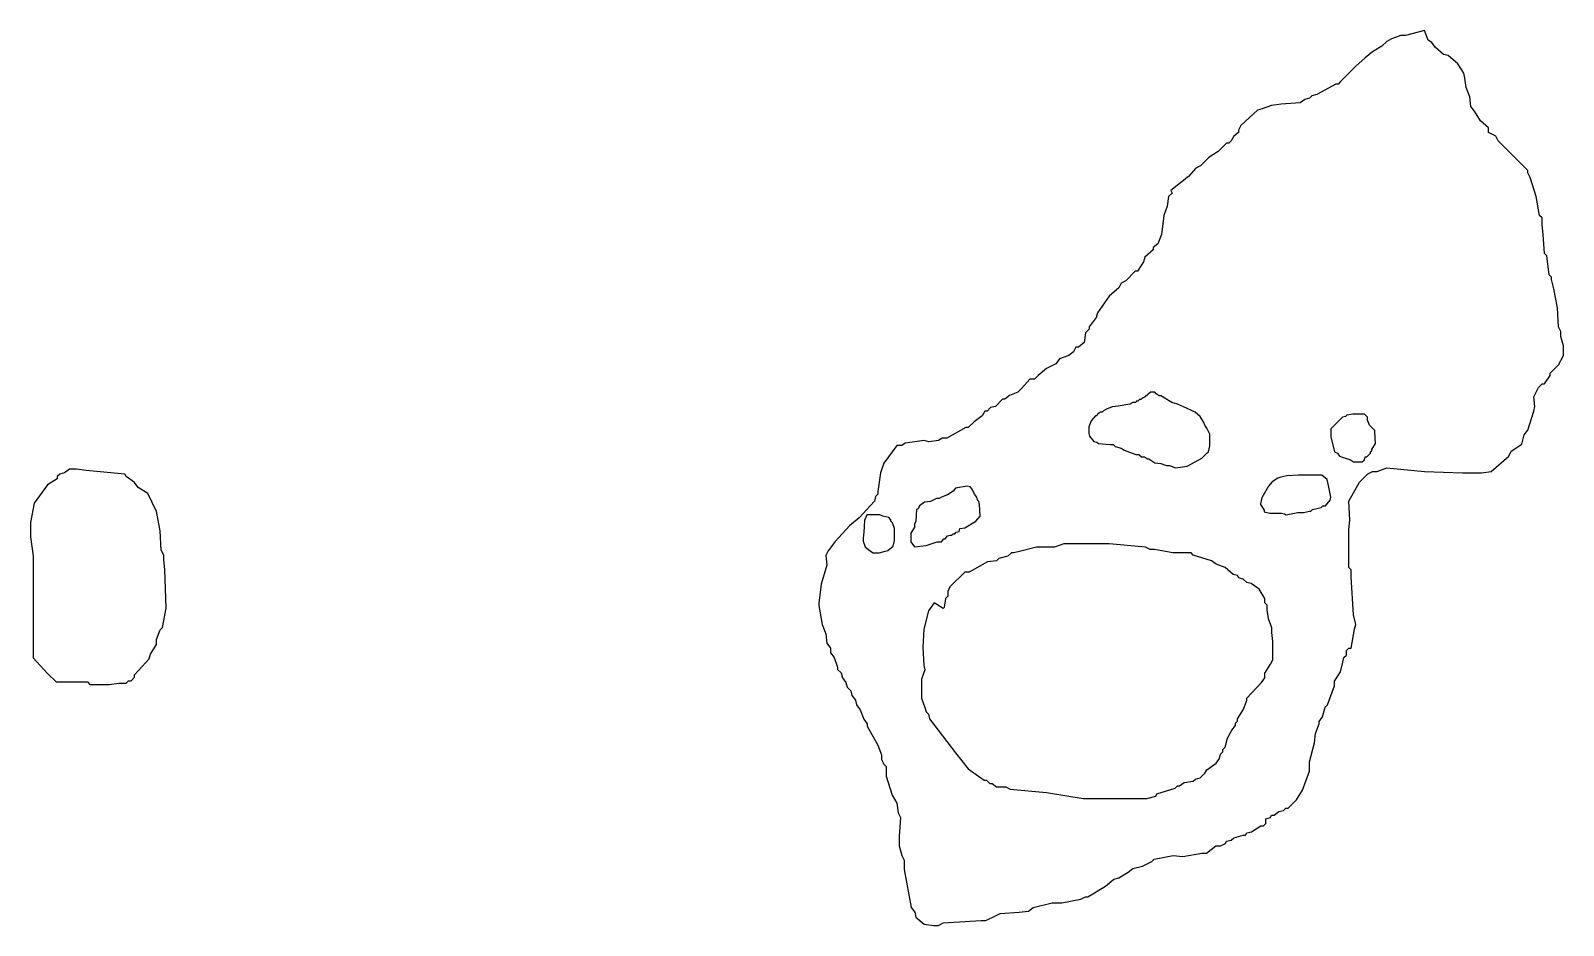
# Model space of a CAD drawing. Header units: metres. Extents: x 7.38 to 9.25, y 9.38 to 10.47.
import ezdxf

# ---------------------------------------------------------------- set-up
doc = ezdxf.new("R2010")
doc.units = ezdxf.units.M

msp = doc.modelspace()

# ---------------------------------------------------------------- linework, layer by layer
at = {"color": 31}
for points in [[(8.34193, 9.77164), (8.34628, 9.74844), (8.35063, 9.73684), (8.35208, 9.72524), (8.35643, 9.71944), (8.35643, 9.71364), (8.36078, 9.70784), (8.36513, 9.69624), (8.36513, 9.69334), (8.36948, 9.68899), (8.37093, 9.68319), (8.37528, 9.67739), (8.37673, 9.67159), (8.38108, 9.66724), (8.38253, 9.66144), (8.38688, 9.65564), (8.38833, 9.64984), (8.39268, 9.64404), (8.39703, 9.63244), (8.40138, 9.62664), (8.40138, 9.62374), (8.41443, 9.60054), (8.41878, 9.58894), (8.41878, 9.58314), (8.42168, 9.57734), (8.42458, 9.57444), (8.42458, 9.56284), (8.43183, 9.53964), (8.43763, 9.52949), (8.43908, 9.51789), (8.44198, 9.51209), (8.44053, 9.48889), (8.44053, 9.47729), (8.44343, 9.46569), (8.44633, 9.45989), (8.44633, 9.44829), (8.45503, 9.40189), (8.45938, 9.39609), (8.46083, 9.39029), (8.47098, 9.38159), (8.48258, 9.38014), (8.48838, 9.38014), (8.49418, 9.38304), (8.54058, 9.38594), (8.54638, 9.38594), (8.55798, 9.39174), (8.56378, 9.39464), (8.58698, 9.39609), (8.59858, 9.39754), (8.60438, 9.40189), (8.62758, 9.40769), (8.63918, 9.40769), (8.66238, 9.41204), (8.66818, 9.41494), (8.67108, 9.41494), (8.69283, 9.42799), (8.70298, 9.43669), (8.70878, 9.43814), (8.72038, 9.44539), (8.72618, 9.44974), (8.73778, 9.45264), (8.74938, 9.45844), (8.75228, 9.46134), (8.77548, 9.46569), (8.78708, 9.46424), (8.81028, 9.46859), (8.81608, 9.46859), (8.82768, 9.47729), (8.83348, 9.47729), (8.83928, 9.48019), (8.84073, 9.48309), (8.84653, 9.48454), (8.84943, 9.48744), (8.86103, 9.49034), (8.86393, 9.49034), (8.86538, 9.49324), (8.87118, 9.49469), (8.88278, 9.50194), (8.88568, 9.50194), (8.88858, 9.50484), (8.88858, 9.51064), (8.89438, 9.51209), (8.89584, 9.51499), (8.89874, 9.51499), (8.90454, 9.51934), (8.91034, 9.52079), (8.91324, 9.52369), (8.91614, 9.52369), (8.92629, 9.53384), (8.93354, 9.54544), (8.94224, 9.56864), (8.94224, 9.58024), (8.94804, 9.60344), (8.94949, 9.61504), (8.95384, 9.62664), (8.95384, 9.62954), (8.95819, 9.63534), (8.96109, 9.64694), (8.96399, 9.64984), (8.97269, 9.67304), (8.97269, 9.67884), (8.97994, 9.69044), (8.98284, 9.70204), (8.98429, 9.70784), (8.98719, 9.71074), (8.98719, 9.71654), (8.99009, 9.71944), (8.99299, 9.71944), (8.99734, 9.74264), (8.99879, 9.74844), (8.99589, 9.76004), (8.99299, 9.80644), (8.99299, 9.81224), (8.99299, 9.81514), (8.99009, 9.81804), (8.99009, 9.86444), (8.99154, 9.87604), (8.99009, 9.89924), (9.00314, 9.92244), (9.01329, 9.93259), (9.01909, 9.93549), (9.02489, 9.93549), (9.03649, 9.93984), (9.08289, 9.93549), (9.12929, 9.93404), (9.15249, 9.93404), (9.16409, 9.93549), (9.18584, 9.95435), (9.18874, 9.96015), (9.20179, 9.96885), (9.20469, 9.98045), (9.20904, 9.98625), (9.21629, 10.0094), (9.21774, 10.0152), (9.21629, 10.0268), (9.22209, 10.0384), (9.22644, 10.0428), (9.22934, 10.0428), (9.23659, 10.0529), (9.23659, 10.0558), (9.24674, 10.066), (9.25254, 10.0776), (9.25254, 10.0892), (9.24964, 10.1008), (9.24964, 10.1066), (9.24674, 10.1124), (9.24529, 10.1356), (9.24094, 10.1588), (9.23804, 10.1704), (9.23804, 10.1733), (9.23514, 10.1762), (9.23224, 10.1994), (9.22934, 10.2023), (9.22789, 10.2255), (9.22644, 10.2371), (9.22644, 10.2429), (9.22644, 10.2458), (9.22354, 10.2487), (9.21919, 10.2719), (9.21194, 10.2951), (9.20904, 10.3009), (9.20904, 10.3038), (9.18874, 10.3241), (9.17859, 10.3342), (9.17279, 10.34), (9.16989, 10.3458), (9.16409, 10.3487), (9.16119, 10.3502), (9.16119, 10.356), (9.15104, 10.3647), (9.14379, 10.3763), (9.13944, 10.3821), (9.13799, 10.3937), (9.13364, 10.4053), (9.13219, 10.4169), (9.13074, 10.4227), (9.12349, 10.4343), (9.11189, 10.4444), (9.10609, 10.4459), (9.09594, 10.4546), (9.09159, 10.4604), (9.08724, 10.4633), (9.08289, 10.4749), (9.05969, 10.4691), (9.05389, 10.4691), (9.04229, 10.4648), (9.03649, 10.4618), (9.03069, 10.456), (9.01909, 10.4488), (9.01039, 10.4415), (8.99879, 10.4314), (8.97994, 10.4125), (8.97704, 10.4096), (8.97414, 10.4096), (8.95094, 10.3966), (8.94514, 10.3951), (8.94224, 10.3922), (8.93644, 10.3908), (8.93064, 10.3864), (8.90744, 10.385), (8.89584, 10.3835), (8.88423, 10.3792), (8.87843, 10.3777), (8.85813, 10.3589), (8.85523, 10.3531), (8.85523, 10.3502), (8.84943, 10.3458), (8.84653, 10.34), (8.84363, 10.3371), (8.84073, 10.3371), (8.83058, 10.327), (8.81898, 10.3197), (8.80883, 10.3096), (8.80303, 10.3067), (8.79433, 10.2965), (8.77258, 10.2791), (8.77403, 10.2762), (8.76968, 10.2719), (8.76823, 10.2603), (8.76388, 10.2487), (8.76098, 10.2255), (8.75663, 10.2139), (8.75083, 10.2095), (8.75083, 10.2066), (8.74068, 10.1979), (8.73923, 10.1921), (8.73198, 10.1805), (8.72908, 10.1805), (8.71748, 10.1689), (8.71168, 10.166), (8.70878, 10.1602), (8.69718, 10.1501), (8.68268, 10.1298), (8.68123, 10.124), (8.67253, 10.1124), (8.67253, 10.1095), (8.66818, 10.1051), (8.66673, 10.0935), (8.65948, 10.0877), (8.65658, 10.0877), (8.65368, 10.0819), (8.64788, 10.0776), (8.63628, 10.0732), (8.63193, 10.0674), (8.62033, 10.0616), (8.61018, 10.0529), (8.60583, 10.0486), (8.60003, 10.0486), (8.58988, 10.037), (8.58553, 10.0326), (8.57538, 10.0283), (8.56958, 10.0239), (8.56668, 10.0239), (8.55798, 10.0152), (8.55218, 10.0138), (8.54783, 10.0094), (8.54493, 10.0094), (8.54203, 10.0036), (8.53188, 9.9964), (8.52463, 9.98915), (8.52173, 9.98915), (8.49853, 9.9761), (8.49273, 9.9761), (8.48838, 9.9732), (8.47678, 9.97175), (8.47098, 9.9732), (8.44778, 9.9703), (8.44343, 9.9674), (8.43763, 9.9674), (8.42168, 9.94565), (8.41733, 9.93404), (8.41443, 9.91084), (8.41443, 9.90794), (8.41153, 9.90504), (8.41008, 9.89924), (8.39123, 9.87894), (8.37963, 9.86879), (8.36223, 9.84994), (8.35353, 9.83834), (8.35063, 9.83254), (8.35208, 9.82094), (8.34483, 9.79774), (8.34193, 9.77454), (8.34193, 9.77309)], [(7.37828, 9.85546), (7.38124, 9.83179), (7.38124, 9.73714), (7.38124, 9.71348), (7.38124, 9.70756), (7.39899, 9.68834), (7.40934, 9.67799), (7.433, 9.67799), (7.44483, 9.67799), (7.44779, 9.67799), (7.45075, 9.67503), (7.47441, 9.67503), (7.48624, 9.67651), (7.49216, 9.67651), (7.49512, 9.67651), (7.49807, 9.67947), (7.50103, 9.67947), (7.50547, 9.6839), (7.50547, 9.68686), (7.52321, 9.70609), (7.52469, 9.712), (7.53209, 9.72383), (7.53209, 9.72975), (7.53653, 9.74158), (7.53948, 9.74454), (7.54392, 9.7682), (7.54244, 9.81553), (7.54096, 9.82736), (7.54096, 9.83327), (7.538, 9.83919), (7.53653, 9.86285), (7.53209, 9.88651), (7.52174, 9.9087), (7.5099, 9.91609), (7.50547, 9.92201), (7.49512, 9.9294), (7.49364, 9.93236), (7.44631, 9.9368), (7.43448, 9.93827), (7.42856, 9.93827), (7.42561, 9.93827), (7.41969, 9.93384), (7.41378, 9.93236), (7.41082, 9.9294), (7.41082, 9.92644), (7.39899, 9.91905), (7.38272, 9.89687), (7.37828, 9.8732), (7.37828, 9.86137), (7.37828, 9.85693)]]:
    msp.add_lwpolyline(points, close=True, dxfattribs=at)
at = {"color": 227}
for points in [[(8.67229, 9.98214), (8.67319, 9.97856), (8.67857, 9.97228), (8.68215, 9.97139), (8.68395, 9.96959), (8.69829, 9.9687), (8.70188, 9.9687), (8.70457, 9.96601), (8.71174, 9.96421), (8.71532, 9.96152), (8.72967, 9.95614), (8.73326, 9.95614), (8.73684, 9.95345), (8.74043, 9.95345), (8.74401, 9.95077), (8.74581, 9.95077), (8.75298, 9.94628), (8.76015, 9.94539), (8.76732, 9.9427), (8.77091, 9.9427), (8.77808, 9.94001), (8.79243, 9.9418), (8.80677, 9.94987), (8.81036, 9.95166), (8.81663, 9.95794), (8.81843, 9.95973), (8.82022, 9.9669), (8.82022, 9.98125), (8.81663, 9.98842), (8.81394, 9.99201), (8.81305, 9.99559), (8.80857, 10.0028), (8.80229, 10.0081), (8.78794, 10.0144), (8.78077, 10.018), (8.7736, 10.0198), (8.76015, 10.0279), (8.75836, 10.0279), (8.75477, 10.0306), (8.75298, 10.0324), (8.74939, 10.0324), (8.7476, 10.0324), (8.74132, 10.027), (8.73774, 10.0252), (8.73595, 10.0234), (8.73415, 10.0234), (8.73236, 10.0216), (8.73057, 10.0216), (8.72967, 10.0198), (8.72608, 10.0198), (8.7225, 10.018), (8.70815, 10.0153), (8.70098, 10.0144), (8.69381, 10.0117), (8.69022, 10.0099), (8.68843, 10.0081), (8.68664, 10.0081), (8.68305, 10.0055), (8.68215, 10.0037), (8.68036, 10.0037), (8.67498, 9.99739), (8.67229, 9.99021), (8.67229, 9.98304)], [(8.96815, 9.97766), (8.97174, 9.96332), (8.97263, 9.95973), (8.97622, 9.95794), (8.97891, 9.95435), (8.99236, 9.94987), (8.99594, 9.94718), (9.00312, 9.94718), (9.0067, 9.94718), (9.00939, 9.94987), (9.01029, 9.95345), (9.01208, 9.95345), (9.01656, 9.95794), (9.01656, 9.95973), (9.01836, 9.96063), (9.01836, 9.96242), (9.02284, 9.96959), (9.02194, 9.98394), (9.02194, 9.98573), (9.01567, 9.99201), (9.01298, 9.99828), (9.01298, 10.0019), (9.00939, 10.0055), (8.99505, 10.0055), (8.98787, 10.0046), (8.98608, 10.0028), (8.9825, 10.0019), (8.96994, 9.98932), (8.96815, 9.98752), (8.96815, 9.98035), (8.96815, 9.97856)], [(8.45443, 9.84946), (8.45891, 9.84318), (8.47326, 9.84497), (8.48671, 9.84946), (8.49029, 9.84946), (8.49208, 9.84946), (8.49477, 9.85304), (8.49657, 9.85304), (8.49926, 9.85663), (8.50284, 9.85752), (8.50464, 9.85752), (8.50643, 9.85932), (8.50822, 9.85932), (8.51002, 9.86111), (8.5136, 9.86201), (8.5145, 9.86559), (8.52077, 9.86649), (8.53422, 9.87456), (8.5396, 9.88083), (8.53871, 9.89518), (8.53781, 9.89877), (8.53602, 9.90056), (8.53512, 9.90414), (8.53243, 9.90773), (8.52974, 9.91401), (8.52705, 9.9167), (8.52346, 9.91759), (8.50912, 9.9149), (8.50643, 9.91132), (8.49926, 9.90683), (8.49208, 9.90414), (8.4894, 9.90235), (8.48581, 9.90235), (8.47864, 9.89877), (8.47146, 9.89787), (8.46519, 9.89339), (8.4634, 9.8898), (8.4616, 9.8889), (8.46071, 9.87456), (8.45891, 9.87097), (8.45891, 9.86739), (8.45443, 9.86021), (8.45443, 9.85304), (8.45443, 9.85035)], [(8.88208, 9.89518), (8.88657, 9.88801), (8.88657, 9.88621), (8.89374, 9.88442), (8.90808, 9.88442), (8.91167, 9.88352), (8.91346, 9.88263), (8.92781, 9.88532), (8.93498, 9.88532), (8.94215, 9.88711), (8.94394, 9.88711), (8.94574, 9.8889), (8.95291, 9.8907), (8.9565, 9.89159), (8.95829, 9.89339), (8.96187, 9.89339), (8.96725, 9.90056), (8.96815, 9.90414), (8.96546, 9.91849), (8.96367, 9.92566), (8.95739, 9.93104), (8.9287, 9.93104), (8.91436, 9.93014), (8.90719, 9.92835), (8.9036, 9.92746), (8.89643, 9.92297), (8.89194, 9.91759), (8.88388, 9.90325), (8.88208, 9.89608)], [(8.39615, 9.85035), (8.39884, 9.84318), (8.40512, 9.8378), (8.40871, 9.83601), (8.41588, 9.83601), (8.42305, 9.8378), (8.42664, 9.8387), (8.43291, 9.84408), (8.43471, 9.85125), (8.43471, 9.86559), (8.43202, 9.87277), (8.43022, 9.87456), (8.43022, 9.87635), (8.42753, 9.87904), (8.42036, 9.88083), (8.41677, 9.88263), (8.40243, 9.88263), (8.40064, 9.88263), (8.39795, 9.87546), (8.39705, 9.86111), (8.39615, 9.85394), (8.39615, 9.85125)]]:
    msp.add_lwpolyline(points, close=True, dxfattribs=at)
at = {"color": 224}
msp.add_lwpolyline([(8.46772, 9.65793), (8.47189, 9.6468), (8.47328, 9.64124), (8.47606, 9.63846), (8.47745, 9.6329), (8.50943, 9.59119), (8.52473, 9.57172), (8.54419, 9.55782), (8.54697, 9.55782), (8.55114, 9.55364), (8.55392, 9.55364), (8.55949, 9.54947), (8.57061, 9.54947), (8.57617, 9.54669), (8.62067, 9.54252), (8.66516, 9.53557), (8.70965, 9.53557), (8.7319, 9.53557), (8.74302, 9.53557), (8.75415, 9.53835), (8.75554, 9.54113), (8.77778, 9.54808), (8.78056, 9.55086), (8.78335, 9.55086), (8.78891, 9.55503), (8.80003, 9.55642), (8.80281, 9.55921), (8.80837, 9.5606), (8.81394, 9.56616), (8.81672, 9.57033), (8.82784, 9.57867), (8.83201, 9.58423), (8.8334, 9.5898), (8.83618, 9.59258), (8.83618, 9.59536), (8.83896, 9.59814), (8.84174, 9.60926), (8.84731, 9.61899), (8.85148, 9.62456), (8.85148, 9.62734), (8.85426, 9.63012), (8.85426, 9.6329), (8.86121, 9.64402), (8.86538, 9.65515), (8.86538, 9.65793), (8.88346, 9.67739), (8.88763, 9.68295), (8.88763, 9.68852), (8.89458, 9.69964), (8.89736, 9.7052), (8.89736, 9.72745), (8.89597, 9.73857), (8.89597, 9.74413), (8.8918, 9.75526), (8.89041, 9.76638), (8.89041, 9.77194), (8.88763, 9.77472), (8.88763, 9.78028), (8.88068, 9.79141), (8.87094, 9.79836), (8.86538, 9.79975), (8.86121, 9.80392), (8.85565, 9.80531), (8.85426, 9.80809), (8.8487, 9.80948), (8.83896, 9.81783), (8.82784, 9.822), (8.82228, 9.82617), (8.80003, 9.83312), (8.79725, 9.8359), (8.775, 9.8359), (8.75276, 9.84007), (8.74719, 9.84007), (8.74163, 9.84285), (8.69714, 9.84702), (8.65265, 9.84702), (8.64152, 9.84702), (8.6304, 9.84285), (8.60815, 9.84285), (8.5859, 9.83729), (8.58034, 9.8359), (8.57756, 9.8359), (8.57339, 9.83173), (8.56227, 9.82895), (8.55949, 9.82617), (8.54836, 9.82478), (8.52612, 9.81226), (8.52055, 9.81226), (8.50248, 9.79419), (8.4997, 9.78863), (8.4997, 9.78306), (8.49692, 9.78028), (8.49553, 9.76916), (8.49414, 9.76777), (8.48301, 9.77472), (8.47606, 9.76499), (8.4705, 9.74274), (8.46911, 9.7205), (8.4705, 9.69825), (8.47189, 9.69269), (8.46772, 9.68156), (8.46772, 9.65932)], close=True, dxfattribs=at)

doc.saveas('drawing.dxf')
